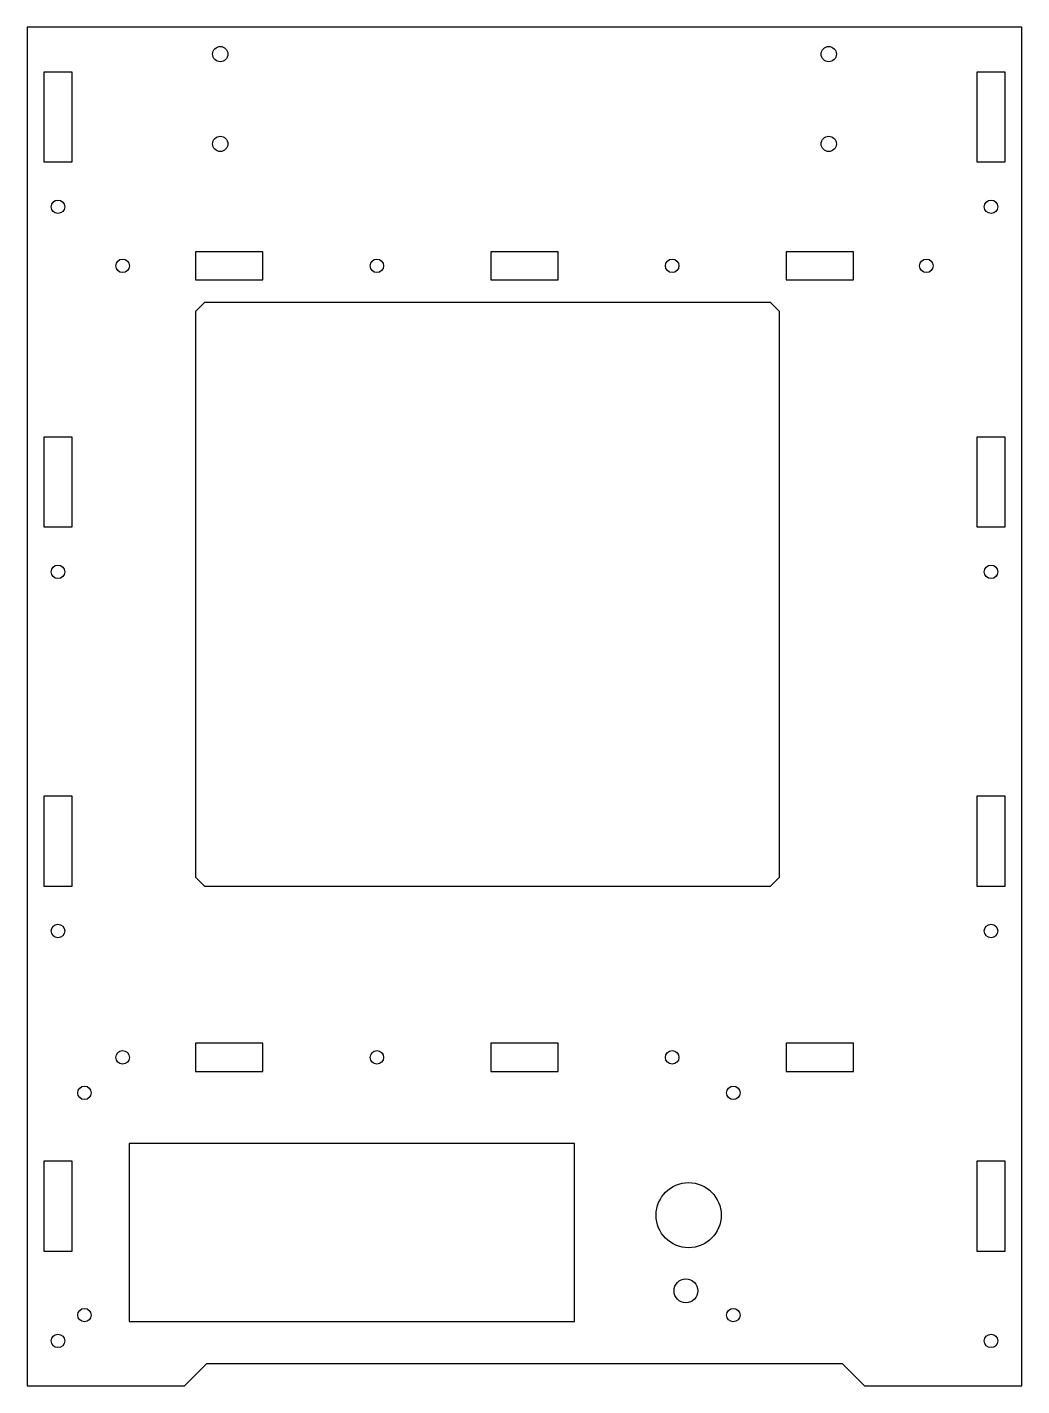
# Model space of a CAD drawing. Header units: millimetres. Extents: x -193 to 28, y -301 to 1.
import ezdxf

# ---------------------------------------------------------------- set-up
doc = ezdxf.new("R2010")
doc.units = ezdxf.units.MM

msp = doc.modelspace()

# ---------------------------------------------------------------- linework, layer by layer
at = {"color": 7, "linetype": 'Continuous', "lineweight": 25}
for p, q in [((28.5, 1.3), (-193, 1.3)), ((-193, 1.3), (-193, -301.3)), ((28.5, -301.3), (28.5, 1.3)), ((-189.3, -8.7), (-189.3, -28.7)), ((-183, -8.7), (-189.3, -8.7)), ((-183, -28.7), (-183, -8.7)), ((18.5, -8.7), (18.5, -28.7)), ((24.8, -8.7), (18.5, -8.7)), ((24.8, -28.7), (24.8, -8.7)), ((-189.3, -28.7), (-183, -28.7)), ((18.5, -28.7), (24.8, -28.7)), ((-155.5, -48.7), (-155.5, -55)), ((-140.5, -48.7), (-155.5, -48.7)), ((-140.5, -55), (-140.5, -48.7)), ((-89.75, -48.7), (-89.75, -55)), ((-74.75, -48.7), (-89.75, -48.7)), ((-74.75, -55), (-74.75, -48.7)), ((-24, -48.7), (-24, -55)), ((-9, -48.7), (-24, -48.7)), ((-9, -55), (-9, -48.7)), ((-155.5, -55), (-140.5, -55)), ((-89.75, -55), (-74.75, -55)), ((-24, -55), (-9, -55)), ((-153.5, -60), (-155.5, -62)), ((-27.5, -60), (-153.5, -60)), ((-25.5, -62), (-27.5, -60)), ((-155.5, -62), (-155.5, -188)), ((-25.5, -188), (-25.5, -62)), ((-189.3, -90), (-189.3, -110)), ((-183, -90), (-189.3, -90)), ((-183, -110), (-183, -90)), ((18.5, -90), (18.5, -110)), ((24.8, -90), (18.5, -90)), ((24.8, -110), (24.8, -90)), ((-189.3, -110), (-183, -110)), ((18.5, -110), (24.8, -110)), ((-189.3, -170), (-189.3, -190)), ((-183, -170), (-189.3, -170)), ((-183, -190), (-183, -170)), ((18.5, -170), (18.5, -190)), ((24.8, -170), (18.5, -170)), ((24.8, -190), (24.8, -170)), ((-189.3, -190), (-183, -190)), ((-155.5, -188), (-153.5, -190)), ((-153.5, -190), (-27.5, -190)), ((-27.5, -190), (-25.5, -188)), ((18.5, -190), (24.8, -190)), ((-155.5, -225), (-155.5, -231.3)), ((-140.5, -225), (-155.5, -225)), ((-140.5, -231.3), (-140.5, -225)), ((-89.75, -225), (-89.75, -231.3)), ((-74.75, -225), (-89.75, -225)), ((-74.75, -231.3), (-74.75, -225)), ((-24, -225), (-24, -231.3)), ((-9, -225), (-24, -225)), ((-9, -231.3), (-9, -225)), ((-155.5, -231.3), (-140.5, -231.3)), ((-89.75, -231.3), (-74.75, -231.3)), ((-24, -231.3), (-9, -231.3)), ((-170.3, -247.3), (-170.3, -287)), ((-71.1, -247.3), (-170.3, -247.3)), ((-71.1, -287), (-71.1, -247.3)), ((-189.3, -251.3), (-189.3, -271.3)), ((-183, -251.3), (-189.3, -251.3)), ((-183, -271.3), (-183, -251.3)), ((18.5, -251.3), (18.5, -271.3)), ((24.8, -251.3), (18.5, -251.3)), ((24.8, -271.3), (24.8, -251.3)), ((-189.3, -271.3), (-183, -271.3)), ((18.5, -271.3), (24.8, -271.3)), ((-170.3, -287), (-71.1, -287)), ((-158, -301.3), (-153, -296.3)), ((-153, -296.3), (-11.5, -296.3)), ((-11.5, -296.3), (-6.5, -301.3)), ((-193, -301.3), (-158, -301.3)), ((-6.5, -301.3), (28.5, -301.3))]:
    msp.add_line(p, q, dxfattribs=at)
for centre, radius in [((-150, -4.7), 1.7), ((-14.5, -4.7), 1.7), ((-150, -24.7), 1.7), ((-14.5, -24.7), 1.7), ((-186.15, -38.7), 1.5), ((21.65, -38.7), 1.5), ((-171.75, -51.85), 1.5), ((-115.12, -51.85), 1.5), ((-49.37, -51.85), 1.5), ((7.25, -51.85), 1.5), ((-186.15, -120), 1.5), ((21.65, -120), 1.5), ((-186.15, -200), 1.5), ((21.65, -200), 1.5), ((-171.75, -228.15), 1.5), ((-115.12, -228.15), 1.5), ((-49.37, -228.15), 1.5), ((-180.25, -236.05), 1.5), ((-35.75, -236.05), 1.5), ((-45.7, -263.3), 7.25), ((-46.3, -280.15), 2.65), ((-180.25, -285.55), 1.5), ((-35.75, -285.55), 1.5), ((-186.15, -291.3), 1.5), ((21.65, -291.3), 1.5)]:
    msp.add_circle(centre, radius, dxfattribs=at)

doc.saveas('drawing.dxf')
